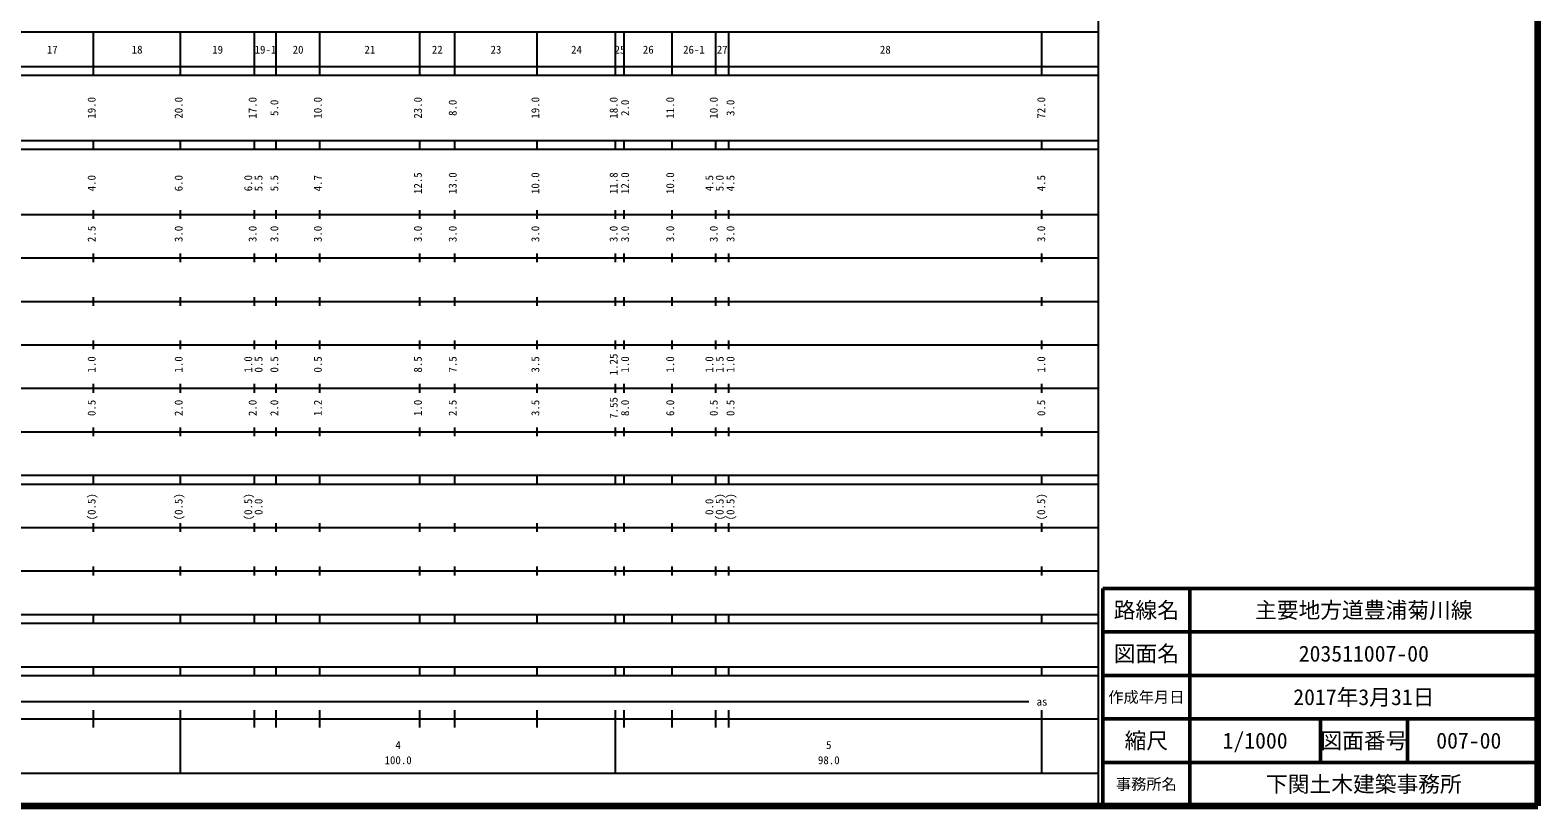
# Model space of a CAD drawing. Units: millimetres on the paper, enlarged 1000 times. Extents: x 40000 to 680000, y 20000 to 380000.
# Drawn here: x 333410 to 680000, y 20000 to 198357 of the extents above; entities that cross this region are included whole.
import ezdxf
from ezdxf.enums import TextEntityAlignment as Align

# ---------------------------------------------------------------- set-up
doc = ezdxf.new("R2010")
doc.units = ezdxf.units.MM
doc.header["$LTSCALE"] = 1000
for name, color, linetype, lineweight in [('M-TTL', 2, 'Continuous', 140), ('M-TTL-BAND', 7, 'Continuous', 25), ('M-TTL-FRAM', 2, 'Continuous', 50), ('M-TTL-LINE', 7, 'Continuous', 50)]:
    doc.layers.add(name, color=color, linetype=linetype, lineweight=lineweight)
doc.layers.add('M-TTL-TXT', color=7, linetype='Continuous')
doc.styles.add('ＭＳ ゴシック', font='')
doc.styles.get('ＭＳ ゴシック').set_extended_font_data('MS Gothic')

msp = doc.modelspace()

# ---------------------------------------------------------------- linework, layer by layer
at = {"layer": 'M-TTL'}
for p, q in [((680000, 20000), (680000, 380000)), ((40000, 20000), (680000, 20000))]:
    msp.add_line(p, q, dxfattribs=at)
at = {"layer": 'M-TTL-BAND'}
for p, q in [((579000, 20000), (579000, 370000)), ((68000, 198000), (579000, 198000)), ((348000, 188000), (348000, 198000)), ((368000, 188000), (368000, 198000)), ((385000, 188000), (385000, 198000)), ((390000, 188000), (390000, 198000)), ((400000, 188000), (400000, 198000)), ((423000, 188000), (423000, 198000)), ((431000, 188000), (431000, 198000)), ((450000, 188000), (450000, 198000)), ((468000, 188000), (468000, 198000)), ((470000, 188000), (470000, 198000)), ((481000, 188000), (481000, 198000)), ((491000, 188000), (491000, 198000)), ((494000, 188000), (494000, 198000)), ((566000, 188000), (566000, 198000)), ((40000, 190000), (579000, 190000)), ((40000, 188000), (579000, 188000)), ((40000, 173000), (579000, 173000)), ((40000, 171000), (579000, 171000)), ((348000, 171000), (348000, 173000)), ((368000, 171000), (368000, 173000)), ((385000, 171000), (385000, 173000)), ((390000, 171000), (390000, 173000)), ((400000, 171000), (400000, 173000)), ((423000, 171000), (423000, 173000)), ((431000, 171000), (431000, 173000)), ((450000, 171000), (450000, 173000)), ((468000, 171000), (468000, 173000)), ((470000, 171000), (470000, 173000)), ((481000, 171000), (481000, 173000)), ((491000, 171000), (491000, 173000)), ((494000, 171000), (494000, 173000)), ((566000, 171000), (566000, 173000)), ((40000, 156000), (579000, 156000)), ((348000, 155000), (348000, 157000)), ((368000, 155000), (368000, 157000)), ((385000, 155000), (385000, 157000)), ((390000, 155000), (390000, 157000)), ((400000, 155000), (400000, 157000)), ((423000, 155000), (423000, 157000)), ((431000, 155000), (431000, 157000)), ((450000, 155000), (450000, 157000)), ((468000, 155000), (468000, 157000)), ((470000, 155000), (470000, 157000)), ((481000, 155000), (481000, 157000)), ((491000, 155000), (491000, 157000)), ((494000, 155000), (494000, 157000)), ((566000, 155000), (566000, 157000)), ((46000, 146000), (579000, 146000)), ((348000, 145000), (348000, 147000)), ((368000, 145000), (368000, 147000)), ((385000, 145000), (385000, 147000)), ((390000, 145000), (390000, 147000)), ((400000, 145000), (400000, 147000)), ((423000, 145000), (423000, 147000)), ((431000, 145000), (431000, 147000)), ((450000, 145000), (450000, 147000)), ((468000, 145000), (468000, 147000)), ((470000, 145000), (470000, 147000)), ((481000, 145000), (481000, 147000)), ((491000, 145000), (491000, 147000)), ((494000, 145000), (494000, 147000)), ((566000, 145000), (566000, 147000)), ((52000, 136000), (579000, 136000)), ((348000, 135000), (348000, 137000)), ((368000, 135000), (368000, 137000)), ((385000, 135000), (385000, 137000)), ((390000, 135000), (390000, 137000)), ((400000, 135000), (400000, 137000)), ((423000, 135000), (423000, 137000)), ((431000, 135000), (431000, 137000)), ((450000, 135000), (450000, 137000)), ((468000, 135000), (468000, 137000)), ((470000, 135000), (470000, 137000)), ((481000, 135000), (481000, 137000)), ((491000, 135000), (491000, 137000)), ((494000, 135000), (494000, 137000)), ((566000, 135000), (566000, 137000)), ((46000, 126000), (579000, 126000)), ((348000, 125000), (348000, 127000)), ((368000, 125000), (368000, 127000)), ((385000, 125000), (385000, 127000)), ((390000, 125000), (390000, 127000)), ((400000, 125000), (400000, 127000)), ((423000, 125000), (423000, 127000)), ((431000, 125000), (431000, 127000)), ((450000, 125000), (450000, 127000)), ((468000, 125000), (468000, 127000)), ((470000, 125000), (470000, 127000)), ((481000, 125000), (481000, 127000)), ((491000, 125000), (491000, 127000)), ((494000, 125000), (494000, 127000)), ((566000, 125000), (566000, 127000)), ((52000, 116000), (579000, 116000)), ((348000, 115000), (348000, 117000)), ((368000, 115000), (368000, 117000)), ((385000, 115000), (385000, 117000)), ((390000, 115000), (390000, 117000)), ((400000, 115000), (400000, 117000)), ((423000, 115000), (423000, 117000)), ((431000, 115000), (431000, 117000)), ((450000, 115000), (450000, 117000)), ((468000, 115000), (468000, 117000)), ((470000, 115000), (470000, 117000)), ((481000, 115000), (481000, 117000)), ((491000, 115000), (491000, 117000)), ((494000, 115000), (494000, 117000)), ((566000, 115000), (566000, 117000)), ((46000, 106000), (579000, 106000)), ((348000, 105000), (348000, 107000)), ((368000, 105000), (368000, 107000)), ((385000, 105000), (385000, 107000)), ((390000, 105000), (390000, 107000)), ((400000, 105000), (400000, 107000)), ((423000, 105000), (423000, 107000)), ((431000, 105000), (431000, 107000)), ((450000, 105000), (450000, 107000)), ((468000, 105000), (468000, 107000)), ((470000, 105000), (470000, 107000)), ((481000, 105000), (481000, 107000)), ((491000, 105000), (491000, 107000)), ((494000, 105000), (494000, 107000)), ((566000, 105000), (566000, 107000)), ((40000, 96000), (579000, 96000)), ((40000, 94000), (579000, 94000)), ((348000, 94000), (348000, 96000)), ((368000, 94000), (368000, 96000)), ((385000, 94000), (385000, 96000)), ((390000, 94000), (390000, 96000)), ((400000, 94000), (400000, 96000)), ((423000, 94000), (423000, 96000)), ((431000, 94000), (431000, 96000)), ((450000, 94000), (450000, 96000)), ((468000, 94000), (468000, 96000)), ((470000, 94000), (470000, 96000)), ((481000, 94000), (481000, 96000)), ((491000, 94000), (491000, 96000)), ((494000, 94000), (494000, 96000)), ((566000, 94000), (566000, 96000)), ((49000, 84000), (579000, 84000)), ((348000, 83000), (348000, 85000)), ((368000, 83000), (368000, 85000)), ((385000, 83000), (385000, 85000)), ((390000, 83000), (390000, 85000)), ((400000, 83000), (400000, 85000)), ((423000, 83000), (423000, 85000)), ((431000, 83000), (431000, 85000)), ((450000, 83000), (450000, 85000)), ((468000, 83000), (468000, 85000)), ((470000, 83000), (470000, 85000)), ((481000, 83000), (481000, 85000)), ((491000, 83000), (491000, 85000)), ((494000, 83000), (494000, 85000)), ((566000, 83000), (566000, 85000)), ((40000, 74000), (579000, 74000)), ((348000, 73000), (348000, 75000)), ((368000, 73000), (368000, 75000)), ((385000, 73000), (385000, 75000)), ((390000, 73000), (390000, 75000)), ((400000, 73000), (400000, 75000)), ((423000, 73000), (423000, 75000)), ((431000, 73000), (431000, 75000)), ((450000, 73000), (450000, 75000)), ((468000, 73000), (468000, 75000)), ((470000, 73000), (470000, 75000)), ((481000, 73000), (481000, 75000)), ((491000, 73000), (491000, 75000)), ((494000, 73000), (494000, 75000)), ((566000, 73000), (566000, 75000)), ((40000, 64000), (579000, 64000)), ((348000, 62000), (348000, 64000)), ((368000, 62000), (368000, 64000)), ((385000, 62000), (385000, 64000)), ((390000, 62000), (390000, 64000)), ((400000, 62000), (400000, 64000)), ((423000, 62000), (423000, 64000)), ((431000, 62000), (431000, 64000)), ((450000, 62000), (450000, 64000)), ((468000, 62000), (468000, 64000)), ((470000, 62000), (470000, 64000)), ((481000, 62000), (481000, 64000)), ((491000, 62000), (491000, 64000)), ((494000, 62000), (494000, 64000)), ((566000, 62000), (566000, 64000)), ((40000, 62000), (579000, 62000)), ((40000, 52000), (579000, 52000)), ((348000, 50000), (348000, 52000)), ((368000, 50000), (368000, 52000)), ((385000, 50000), (385000, 52000)), ((390000, 50000), (390000, 52000)), ((400000, 50000), (400000, 52000)), ((423000, 50000), (423000, 52000)), ((431000, 50000), (431000, 52000)), ((450000, 50000), (450000, 52000)), ((468000, 50000), (468000, 52000)), ((470000, 50000), (470000, 52000)), ((481000, 50000), (481000, 52000)), ((491000, 50000), (491000, 52000)), ((494000, 50000), (494000, 52000)), ((566000, 50000), (566000, 52000)), ((40000, 50000), (579000, 50000)), ((71000, 44000), (563000, 44000)), ((348000, 38000), (348000, 42000)), ((368000, 27500), (368000, 42000)), ((385000, 38000), (385000, 42000)), ((390000, 38000), (390000, 42000)), ((400000, 38000), (400000, 42000)), ((423000, 38000), (423000, 42000)), ((431000, 38000), (431000, 42000)), ((450000, 38000), (450000, 42000)), ((468000, 27500), (468000, 42000)), ((470000, 38000), (470000, 42000)), ((481000, 38000), (481000, 42000)), ((491000, 38000), (491000, 42000)), ((494000, 38000), (494000, 42000)), ((566000, 27500), (566000, 42000)), ((40000, 40000), (579000, 40000)), ((68000, 27500), (579000, 27500))]:
    msp.add_line(p, q, dxfattribs=at)
at = {"layer": 'M-TTL-FRAM'}
for p, q in [((680000, 70000), (580000, 70000)), ((580000, 70000), (580000, 20000))]:
    msp.add_line(p, q, dxfattribs=at)
at = {"layer": 'M-TTL-LINE'}
for p, q in [((600000, 70000), (600000, 20000)), ((680000, 60000), (580000, 60000)), ((680000, 50000), (580000, 50000)), ((680000, 40000), (580000, 40000)), ((630000, 40000), (630000, 30000)), ((650000, 40000), (650000, 30000)), ((680000, 30000), (580000, 30000))]:
    msp.add_line(p, q, dxfattribs=at)

# ---------------------------------------------------------------- texts
at = {"layer": 'M-TTL-BAND', "style": 'ＭＳ ゴシック'}
for s, p in [('17', (338500, 192405)), ('18', (358000, 192405)), ('19', (376500, 192405)), ('19-1', (387500, 192405)), ('20', (395000, 192405)), ('21', (411500, 192405)), ('22', (427000, 192405)), ('23', (440500, 192405)), ('24', (459000, 192405)), ('25', (469000, 192405)), ('26', (475500, 192405)), ('26-1', (486000, 192405)), ('27', (492500, 192405)), ('28', (530000, 192405)), ('as', (566000, 42500)), ('4', (418000, 32523)), ('5', (517000, 32523)), ('100.0', (418000, 29033)), ('98.0', (517000, 29033))]:
    msp.add_text(s, height=1833, dxfattribs=at).set_placement(p, align=Align.BOTTOM_CENTER)
for s, p in [('19.0', (349000, 180500)), ('20.0', (369000, 180500)), ('17.0', (386000, 180500)), ('5.0', (391000, 180500)), ('10.0', (401000, 180500)), ('23.0', (424000, 180500)), ('8.0', (432000, 180500)), ('19.0', (451000, 180500)), ('18.0', (469000, 180500)), ('2.0', (471626, 180500)), ('11.0', (482000, 180500)), ('10.0', (492000, 180500)), ('3.0', (495863, 180500)), ('72.0', (567299, 180500)), ('4.0', (349000, 163174)), ('6.0', (369000, 163174)), ('6.0', (385000, 163174)), ('5.5', (387370, 163174)), ('5.5', (391000, 163174)), ('4.7', (401000, 163174)), ('12.5', (424000, 163174)), ('13.0', (432000, 163174)), ('10.0', (451000, 163174)), ('11.8', (469000, 163174)), ('12.0', (471626, 163174)), ('10.0', (482000, 163174)), ('4.5', (491000, 163174)), ('5.0', (493370, 163174)), ('4.5', (495863, 163174)), ('4.5', (567299, 163174)), ('2.5', (349000, 151500)), ('3.0', (369000, 151500)), ('3.0', (386000, 151500)), ('3.0', (391000, 151500)), ('3.0', (401000, 151500)), ('3.0', (424000, 151500)), ('3.0', (432000, 151500)), ('3.0', (451000, 151500)), ('3.0', (469000, 151500)), ('3.0', (471626, 151500)), ('3.0', (482000, 151500)), ('3.0', (492000, 151500)), ('3.0', (495863, 151500)), ('3.0', (567299, 151500)), ('1.0', (349000, 121500)), ('1.0', (369000, 121500)), ('1.0', (385000, 121500)), ('0.5', (387370, 121500)), ('0.5', (391000, 121500)), ('0.5', (401000, 121500)), ('8.5', (424000, 121500)), ('7.5', (432000, 121500)), ('3.5', (451000, 121500)), ('1.25', (469000, 121500)), ('1.0', (471626, 121500)), ('1.0', (482000, 121500)), ('1.0', (491000, 121500)), ('1.5', (493370, 121500)), ('1.0', (495863, 121500)), ('1.0', (567299, 121500)), ('0.5', (349000, 111500)), ('2.0', (369000, 111500)), ('2.0', (386000, 111500)), ('2.0', (391000, 111500)), ('1.2', (401000, 111500)), ('1.0', (424000, 111500)), ('2.5', (432000, 111500)), ('3.5', (451000, 111500)), ('7.55', (469000, 111500)), ('8.0', (471626, 111500)), ('6.0', (482000, 111500)), ('0.5', (492000, 111500)), ('0.5', (495863, 111500)), ('0.5', (567299, 111500)), ('(0.5)', (349000, 88764)), ('(0.5)', (369000, 88764)), ('(0.5)', (385000, 88764)), ('0.0', (387370, 88764)), ('0.0', (491000, 88764)), ('(0.5)', (493370, 88764)), ('(0.5)', (495863, 88764)), ('(0.5)', (567299, 88764))]:
    msp.add_text(s, height=1833, rotation=90, dxfattribs=at).set_placement(p, align=Align.BOTTOM_CENTER)
at = {"layer": 'M-TTL-TXT', "style": 'ＭＳ ゴシック'}
for s, height, p in [('路線名', 3666, (590000, 65000)), ('路線名', 3666, (590000, 65000)), ('主要地方道豊浦菊川線', 3666, (640000, 65000)), ('図面名', 3666, (590000, 55000)), ('図面名', 3666, (590000, 55000)), ('203511007-00', 3666, (640000, 55000)), ('作成年月日', 2566, (590000, 45000)), ('作成年月日', 2566, (590000, 45000)), ('2017年3月31日', 3666, (640000, 45000)), ('縮尺', 3666, (590000, 35000)), ('縮尺', 3666, (590000, 35000)), ('1/1000', 3666, (615000, 35000)), ('図面番号', 3666, (640000, 35000)), ('図面番号', 3666, (640000, 35000)), ('007-00', 3666, (664125, 35000)), ('事務所名', 2566, (590000, 25000)), ('事務所名', 2566, (590000, 25000)), ('下関土木建築事務所', 3666, (640000, 25000))]:
    msp.add_text(s, height=height, dxfattribs=at).set_placement(p, align=Align.MIDDLE_CENTER)

doc.saveas('drawing.dxf')
